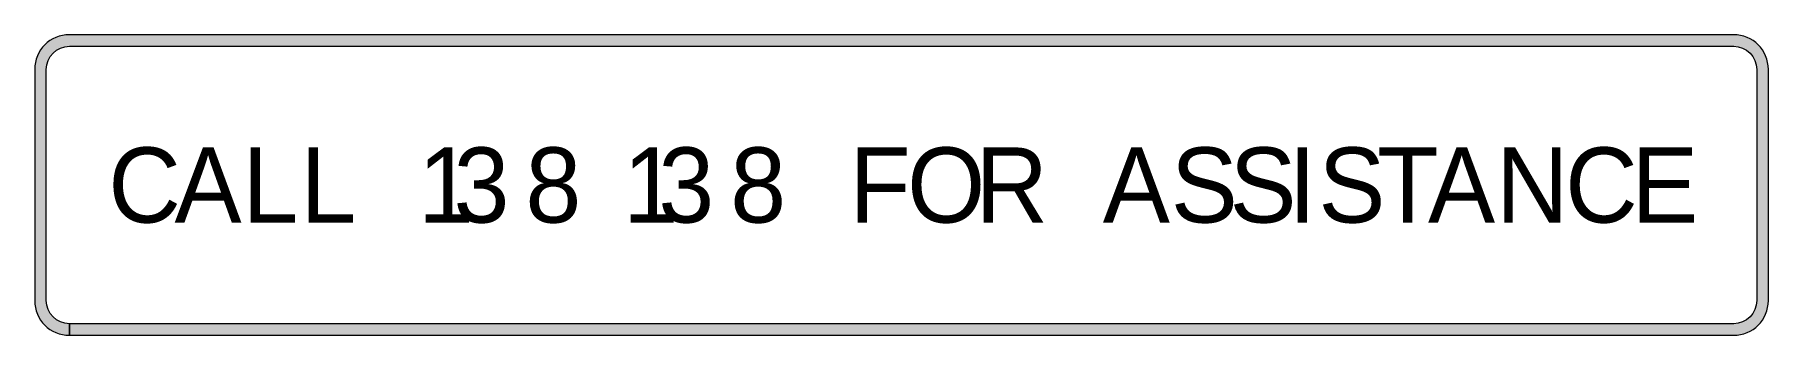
# Model space of a CAD drawing. Header units: millimetres. Extents: x 807 to 2307, y -1834 to -1574.
import ezdxf
from ezdxf.enums import TextEntityAlignment as Align

# ---------------------------------------------------------------- set-up
doc = ezdxf.new("R2010")
doc.units = ezdxf.units.MM
doc.layers.add('GSBWFILL', color=7, linetype='Continuous', lineweight=0)
doc.layers.add('MR_Signs_DIM', color=1, linetype='Continuous')
doc.styles.add('TSText', font='isocp2.shx')
doc.styles.add('TSTextStyleFHWA Series D2000EX', font='fhwa_d2000ex_ttf.ttf')

# ---------------------------------------------------------------- blocks, each defined once
blk = doc.blocks.new('*U32')
at = {"layer": 'GSBWFILL'}
blk.add_hatch(color=256, dxfattribs=at).paths.add_polyline_path([(-719.9, -130), (720, -130, 0.41421356), (750, -100), (750, 100, 0.41421356), (720, 130), (-720, 130, 0.41421356), (-750, 100), (-750, -100, 0.41421356), (-720, -130), (-720, -120, -0.41421356), (-740, -100), (-740, 100, -0.41421356), (-720, 120), (720, 120, -0.41421356), (740, 100), (740, -100, -0.41421356), (720, -120), (-719.9, -120)])
at = {"layer": 'GSBWFILL', "linetype": 'Continuous'}
blk.add_lwpolyline([(-719.9, -130), (720, -130, 0.41421356), (750, -100), (750, 100, 0.41421356), (720, 130), (-720, 130, 0.41421356), (-750, 100), (-750, -100, 0.41421356), (-720, -130), (-720, -120, -0.41421356), (-740, -100), (-740, 100, -0.41421356), (-720, 120), (720, 120, -0.41421356), (740, 100), (740, -100, -0.41421356), (720, -120), (-719.9, -120), (-719.9, -130)], format="xyb", close=True, dxfattribs=at).dxf.unprotected_set("ltscale", 0)
at = {"layer": 'GSBWFILL', "color": 250, "style": 'TSText'}
for s in ['levels:GSCOLORFILL|GSBWFILL|GSOUTLINE', 'panelStyle:MR-G1-1 Drop_Tag.bsm', 'constructPanels:900|600|450', 'chevronShoulderRadius:300.000', 'panelBorderRadius:300.000', 'chevronTipRadius:300.000', 'panelRoundCorners:0', 'constructPanelMode:0', 'panelStation:none', 'panelWidthLock:1', 'panelHeightLock:1', 'panelStandard:-1', 'panelName:name', 'panelQuantity:1', 'panelMaterial:0', 'legendMaterial:0', 'panelMounting:0', 'marginAlign:9', 'widthRounding:1', 'heightRounding:1', 'panelSizes:', 'panelShape:0', 'version:2']:
    blk.add_text(s, height=0.001, dxfattribs=at).set_placement((0, 129.998), align=Align.CENTER)
blk = doc.blocks.new('*U4')
at = {"layer": 'GSBWFILL', "style": 'TSTextStyleFHWA Series D2000EX'}
blk.add_text('C', height=65, dxfattribs=at).set_placement((-6.5, 0))
blk = doc.blocks.new('*U5')
at = {"layer": 'GSBWFILL', "style": 'TSTextStyleFHWA Series D2000EX'}
blk.add_text('A', height=65, dxfattribs=at).set_placement((-1.9, 0))
blk = doc.blocks.new('*U6')
at = {"layer": 'GSBWFILL', "style": 'TSTextStyleFHWA Series D2000EX'}
blk.add_text('L', height=65, dxfattribs=at).set_placement((-7.8, 0))
blk = doc.blocks.new('*U7')
at = {"layer": 'GSBWFILL', "style": 'TSTextStyleFHWA Series D2000EX'}
blk.add_text('L', height=65, dxfattribs=at).set_placement((-7.8, 0))
blk = doc.blocks.new('*U3')
at = {"layer": 'MR_Signs_DIM'}
for name, p in [('*U4', (0, 0)), ('*U5', (52.7, 0)), ('*U6', (117.4, 0)), ('*U7', (167.5, 0))]:
    blk.add_blockref(name, p, dxfattribs=at)
blk = doc.blocks.new('*U9')
at = {"layer": 'GSBWFILL', "style": 'TSTextStyleFHWA Series D2000EX'}
blk.add_text('1', height=65, dxfattribs=at).set_placement((-6.5, 0))
blk = doc.blocks.new('*U10')
at = {"layer": 'GSBWFILL', "style": 'TSTextStyleFHWA Series D2000EX'}
blk.add_text('3', height=65, dxfattribs=at).set_placement((-11.7, 0))
blk = doc.blocks.new('*U11')
at = {"layer": 'GSBWFILL', "style": 'TSTextStyleFHWA Series D2000EX'}
blk.add_text('8', height=65, dxfattribs=at).set_placement((-6.5, 0))
blk = doc.blocks.new('*U8')
at = {"layer": 'MR_Signs_DIM'}
for name, p in [('*U9', (0, 0)), ('*U10', (35.9, 0)), ('*U11', (92.9, 0))]:
    blk.add_blockref(name, p, dxfattribs=at)
blk = doc.blocks.new('*U13')
at = {"layer": 'GSBWFILL', "style": 'TSTextStyleFHWA Series D2000EX'}
blk.add_text('1', height=65, dxfattribs=at).set_placement((-6.5, 0))
blk = doc.blocks.new('*U14')
at = {"layer": 'GSBWFILL', "style": 'TSTextStyleFHWA Series D2000EX'}
blk.add_text('3', height=65, dxfattribs=at).set_placement((-11.7, 0))
blk = doc.blocks.new('*U15')
at = {"layer": 'GSBWFILL', "style": 'TSTextStyleFHWA Series D2000EX'}
blk.add_text('8', height=65, dxfattribs=at).set_placement((-6.5, 0))
blk = doc.blocks.new('*U12')
at = {"layer": 'MR_Signs_DIM'}
for name, p in [('*U13', (0, 0)), ('*U14', (35.9, 0)), ('*U15', (92.9, 0))]:
    blk.add_blockref(name, p, dxfattribs=at)
blk = doc.blocks.new('*U17')
at = {"layer": 'GSBWFILL', "style": 'TSTextStyleFHWA Series D2000EX'}
blk.add_text('F', height=65, dxfattribs=at).set_placement((-7.8, 0))
blk = doc.blocks.new('*U18')
at = {"layer": 'GSBWFILL', "style": 'TSTextStyleFHWA Series D2000EX'}
blk.add_text('O', height=65, dxfattribs=at).set_placement((-6.5, 0))
blk = doc.blocks.new('*U19')
at = {"layer": 'GSBWFILL', "style": 'TSTextStyleFHWA Series D2000EX'}
blk.add_text('R', height=65, dxfattribs=at).set_placement((-7.8, 0))
blk = doc.blocks.new('*U16')
at = {"layer": 'MR_Signs_DIM'}
for name, p in [('*U17', (0, 0)), ('*U18', (48.8, 0)), ('*U19', (109.2, 0))]:
    blk.add_blockref(name, p, dxfattribs=at)
blk = doc.blocks.new('*U21')
at = {"layer": 'GSBWFILL', "style": 'TSTextStyleFHWA Series D2000EX'}
blk.add_text('A', height=65, dxfattribs=at).set_placement((-1.9, 0))
blk = doc.blocks.new('*U22')
at = {"layer": 'GSBWFILL', "style": 'TSTextStyleFHWA Series D2000EX'}
blk.add_text('S', height=65, dxfattribs=at).set_placement((-3.3, 0))
blk = doc.blocks.new('*U23')
at = {"layer": 'GSBWFILL', "style": 'TSTextStyleFHWA Series D2000EX'}
blk.add_text('S', height=65, dxfattribs=at).set_placement((-3.3, 0))
blk = doc.blocks.new('*U24')
at = {"layer": 'GSBWFILL', "style": 'TSTextStyleFHWA Series D2000EX'}
blk.add_text('I', height=65, dxfattribs=at).set_placement((-7.8, 0))
blk = doc.blocks.new('*U25')
at = {"layer": 'GSBWFILL', "style": 'TSTextStyleFHWA Series D2000EX'}
blk.add_text('S', height=65, dxfattribs=at).set_placement((-3.3, 0))
blk = doc.blocks.new('*U26')
at = {"layer": 'GSBWFILL', "style": 'TSTextStyleFHWA Series D2000EX'}
blk.add_text('T', height=65, dxfattribs=at).set_placement((-1.9, 0))
blk = doc.blocks.new('*U27')
at = {"layer": 'GSBWFILL', "style": 'TSTextStyleFHWA Series D2000EX'}
blk.add_text('A', height=65, dxfattribs=at).set_placement((-1.9, 0))
blk = doc.blocks.new('*U28')
at = {"layer": 'GSBWFILL', "style": 'TSTextStyleFHWA Series D2000EX'}
blk.add_text('N', height=65, dxfattribs=at).set_placement((-7.8, 0))
blk = doc.blocks.new('*U29')
at = {"layer": 'GSBWFILL', "style": 'TSTextStyleFHWA Series D2000EX'}
blk.add_text('C', height=65, dxfattribs=at).set_placement((-6.5, 0))
blk = doc.blocks.new('*U30')
at = {"layer": 'GSBWFILL', "style": 'TSTextStyleFHWA Series D2000EX'}
blk.add_text('E', height=65, dxfattribs=at).set_placement((-7.8, 0))
blk = doc.blocks.new('*U20')
at = {"layer": 'MR_Signs_DIM'}
for name, p in [('*U21', (0, 0)), ('*U22', (60.2, 0)), ('*U23', (111, 0)), ('*U24', (166.3, 0)), ('*U25', (187.9, 0)), ('*U26', (237.3, 0)), ('*U27', (281.4, 0)), ('*U28', (346.1, 0)), ('*U29', (404.6, 0)), ('*U30', (463.2, 0))]:
    blk.add_blockref(name, p, dxfattribs=at)
blk = doc.blocks.new('*U2')
at = {"layer": 'MR_Signs_DIM'}
for name, p in [('*U3', (-679.8, 0)), ('*U8', (-411.8, 0)), ('*U12', (-234.6, 0)), ('*U16', (-37.4, 0)), ('*U20', (176.1, 0))]:
    blk.add_blockref(name, p, dxfattribs=at)
blk = doc.blocks.new('*U31')
at = {"layer": 'MR_Signs_DIM'}
for name, p in [('*U32', (0, 0)), ('*U2', (0, -32.5))]:
    blk.add_blockref(name, p, dxfattribs=at)

msp = doc.modelspace()

# ---------------------------------------------------------------- block references
at = {"layer": 'MR_Signs_DIM'}
msp.add_blockref('*U31', (1557.2, -1704.2), dxfattribs=at)

doc.saveas('drawing.dxf')
